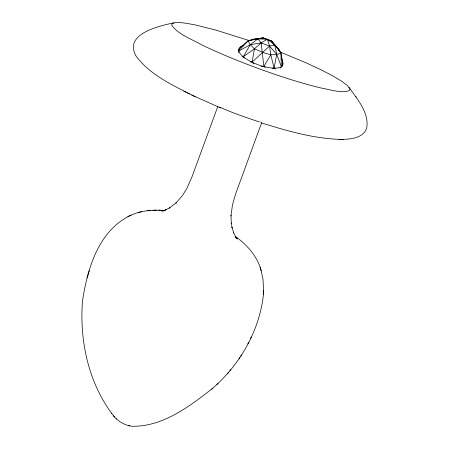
<?xml version="1.0" encoding="UTF-8"?>
<svg xmlns="http://www.w3.org/2000/svg" width="449" height="449" viewBox="0 0 449 449"><rect width="100%" height="100%" fill="white"/><g stroke="black" fill="none" stroke-linecap="round" stroke-linejoin="round"><path stroke-width="0.67" d="M216.889 384.473C242.398 360.721 260.403 327.529 263.63 292.653M263.658 291.788L263.002 279.205L260.79 269.355M263.585 294.162L263.709 290.29M278.706 50.496L278.778 49.154L271.533 41.005L263.12 37.896L252.349 39.394L248.157 40.865L240.361 47.19L238.638 49.76M268.379 39.838L271.533 41.005L274.754 45.08L278.778 49.154L280.906 52.965L282.842 62.882L282.342 66.261M250.351 62.041L252.114 62.074L254.42 48.795L261.144 42.941L267.351 39.215L274.754 45.08L280.906 52.965L281.355 66.671L281.663 66.968M272.464 68.68L274.098 68.023L276.707 54.436L274.754 45.08L269.557 46.051L252.114 62.074M129.379 215.947C98.179 231.723 87.319 269.041 82.493 301.133C79.31 341.56 88.936 385.068 114.585 417.07M89.329 270.663L87.084 277.897M217.793 106.508L191.807 177.327L186.958 188.226L182.648 195.315L175.929 203.066L176.35 202.684L169.301 208.055L169.941 207.674L165.187 210.087L166.074 209.745L161.769 211.064L164.452 210.744M261.666 122.712L235.747 193.564L232.43 205.019L230.982 216.031L230.999 215.554L231.302 223.518L231.252 222.962L232.077 227.839L231.948 227.216L233.716 232.992L233.401 232.245L235.944 237.302L235.298 236.365L236.892 238.66L235.467 236.718L237.173 238.919L235.506 236.876L237.313 238.879L235.141 236.657M247.899 343.867L248.538 342.52M250.548 338.282L251.187 336.93M244.177 58.23L243.375 56.675L250.278 44.675L257.922 38.867L263.12 37.896L265.752 38.867M265.247 67.546L263.872 66.418L270.792 54.845L269.557 46.051L267.351 39.215L257.922 38.867L252.349 39.394L250.637 40.505M238.991 358.947L239.794 357.718M240.787 356.203L241.601 354.968M227.682 373.428L228.614 372.35M229.927 370.812L230.87 369.718M238.481 51.018L248.157 40.865L257.922 38.867L261.144 42.941L263.872 66.418M114.181 416.672C118.732 421.69 124.917 425.298 131.664 426.253C162.443 427.066 189.596 406.452 212.602 388.346M211.631 389.232L217.911 383.541M243.375 56.675L254.42 48.795C262.682 52.207 272.032 57.534 280.906 52.965M240.361 47.19L243.218 45.338M238.879 50.978L250.278 44.675L261.144 42.941L269.557 46.051L276.707 54.436L281.355 66.671M129.778 215.761C137.411 212.068 145.925 210.446 154.366 210.216M127.886 216.665L131.237 215.06M248.785 40.449L215.66 30.021L194.395 24.723L183.714 22.888L176.429 22.472L172.568 23.342L171.827 24.179L171.804 25.279C178.842 34.971 191.392 38.895 201.438 44.72C219.398 53.386 237.891 60.907 256.581 67.855C277.634 75.561 298.95 82.644 320.749 87.937C329.959 89.452 339.758 93.297 349.064 90.765L349.805 89.929L349.827 88.823L347.532 85.686L341.807 81.291L332.569 75.763L320.193 69.387L305.449 62.557L279.918 51.927M138.163 212.579L141.693 211.698M258.871 38.85L263.12 37.896M174.083 22.759C159.485 25.952 122.768 33.855 136.361 56.507C151.004 75.808 174.223 85.922 195.197 96.737M147.188 210.755L148.793 210.598M149.248 210.547L150.791 210.39M252.349 39.394L258.265 38.984M155.101 210.199L160.069 210.216M152.896 210.261L156.51 210.16M342.11 139.375C351.006 139.207 363.213 138.062 366.681 128.274C369.448 112.721 357.264 99.246 349.092 87.415M340.471 139.375C313.239 138.567 286.788 130.799 260.953 122.734M260.196 121.92L259.724 121.903M161.056 210.25L164.643 210.441M158.744 210.171L162.314 210.295M258.944 121.814C245.743 117.385 232.313 112.873 219.656 107.103M128.425 425.562L129.671 425.865M266.274 39.063L266.801 39.259M267.329 39.45L267.851 39.647M220.723 107.979L191.796 95.109M274.137 44.821L278.778 49.154L279.357 51.119M187.25 92.864L189.45 93.964M183.731 91.085L186.077 92.27M235.747 236.713C247.421 245.148 257.518 256.688 261.267 270.87M235.562 237.038L236.819 238.183L235.523 236.999M116.168 418.62L116.499 418.945M254.42 48.795L250.278 44.675L248.157 40.865M111.296 413.344L111.694 413.81M113.474 415.886L113.81 416.279M271.533 41.005L274.636 45.035M355.647 96.311L356.169 97.102M260.128 267.25L260.594 268.738M281.68 58.965L282.842 62.882M270.792 54.845L274.098 68.023M282.404 61.99A23.382 8.149 20.1 0 1 257.844 64.639A23.382 8.149 20.1 0 1 241.304 46.808M243.307 56.804A12.662 7.257 -48.3 0 1 242.005 56.574M238.846 52.802A12.662 7.257 -48.3 0 1 238.756 51.04M240.625 47.515A12.662 3.143 -31.1 0 1 240.232 47.274M275.585 68.989A12.662 7.397 88.7 0 1 274.064 68.164M281.411 66.794A12.662 7.397 88.7 0 1 280.064 68.153M282.887 63.028A12.662 3.003 71.8 0 1 282.213 62.86M263.866 66.379A12.69 12.55 17.5 0 1 260.998 66.604M254.016 63.954A12.69 12.55 17.5 0 1 252.142 62.052M343.536 139.37L339.085 139.386L343.536 139.37"/></g></svg>
